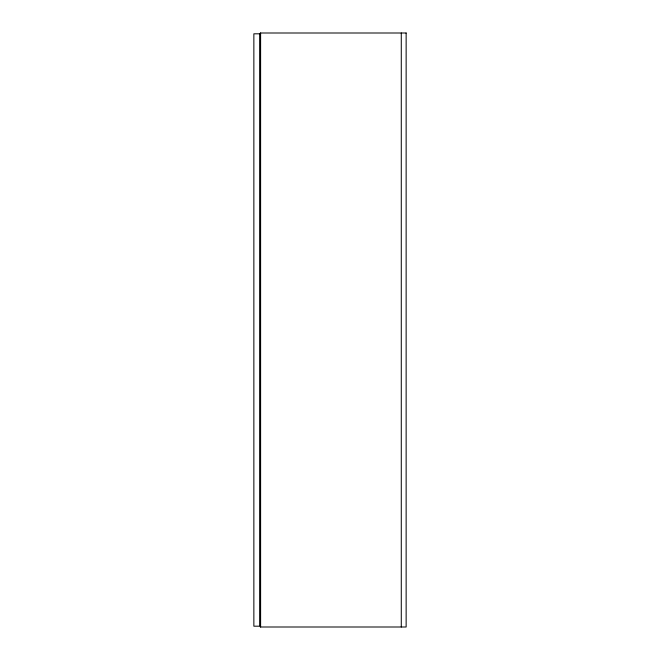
<?xml version="1.0" encoding="UTF-8"?>
<svg xmlns="http://www.w3.org/2000/svg" width="660" height="660" viewBox="0 0 660 660"><rect width="100%" height="100%" fill="white"/><g stroke="black" fill="none" stroke-linecap="round" stroke-linejoin="round"><path stroke-width="0.99" d="M401.28 33L401.28 627M260.609 33L260.609 627M406.139 33L260.337 33L260.337 627L406.139 627L406.139 33M259.801 33.808L253.861 33.808L253.861 626.191L259.801 626.191L259.801 33.808"/></g></svg>
